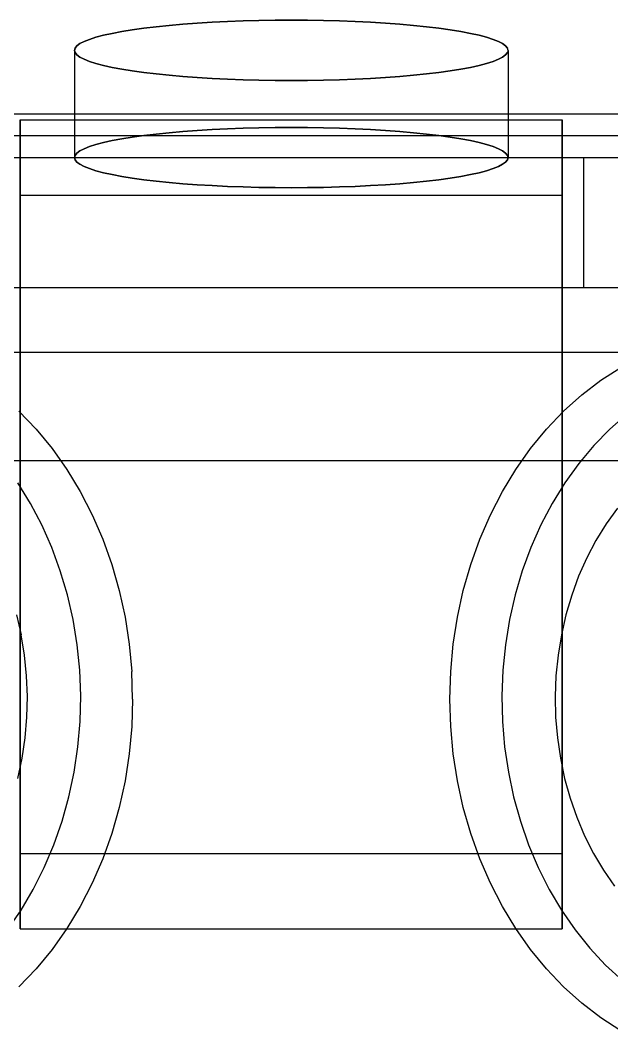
# Model space of a CAD drawing. Header units: millimetres. Extents: x -180 to 1414, y -663 to 972.
# Drawn here: x -12.5 to 14.78, y 739.68 to 786.34 of the extents above; entities that cross this region are included whole.
import ezdxf

# ---------------------------------------------------------------- set-up
doc = ezdxf.new("R2010")
doc.units = ezdxf.units.MM
doc.layers.add('FRONT', color=8, linetype='Continuous')

msp = doc.modelspace()

# ---------------------------------------------------------------- linework, layer by layer
at = {"layer": 'FRONT'}
for p, q in [((-3.653, 786.247), (-4.339, 786.205)), ((-4.339, 786.205), (-3.653, 786.247)), ((-2.948, 786.281), (-3.653, 786.247)), ((-3.653, 786.247), (-2.948, 786.281)), ((-2.225, 786.308), (-2.948, 786.281)), ((-2.948, 786.281), (-2.225, 786.308)), ((-1.49, 786.328), (-2.225, 786.308)), ((-2.225, 786.308), (-1.49, 786.328)), ((-0.747, 786.339), (-1.49, 786.328)), ((-1.49, 786.328), (-0.747, 786.339)), ((0, 786.343), (-0.747, 786.339)), ((-0.747, 786.339), (0, 786.343)), ((0.747, 786.339), (0, 786.343)), ((0, 786.343), (0.747, 786.339)), ((1.49, 786.328), (0.747, 786.339)), ((0.747, 786.339), (1.49, 786.328)), ((2.225, 786.308), (1.49, 786.328)), ((1.49, 786.328), (2.225, 786.308)), ((2.948, 786.281), (2.225, 786.308)), ((2.225, 786.308), (2.948, 786.281)), ((3.653, 786.247), (2.948, 786.281)), ((2.948, 786.281), (3.653, 786.247)), ((4.339, 786.205), (3.653, 786.247)), ((3.653, 786.247), (4.339, 786.205)), ((-7.818, 785.819), (-8.262, 785.735)), ((-8.262, 785.735), (-7.818, 785.819)), ((-7.331, 785.898), (-7.818, 785.819)), ((-7.818, 785.819), (-7.331, 785.898)), ((-6.802, 785.972), (-7.331, 785.898)), ((-7.331, 785.898), (-6.802, 785.972)), ((-6.235, 786.039), (-6.802, 785.972)), ((-6.802, 785.972), (-6.235, 786.039)), ((-5.633, 786.101), (-6.235, 786.039)), ((-6.235, 786.039), (-5.633, 786.101)), ((-5, 786.157), (-5.633, 786.101)), ((-5.633, 786.101), (-5, 786.157)), ((-4.339, 786.205), (-5, 786.157)), ((-5, 786.157), (-4.339, 786.205)), ((5, 786.157), (4.339, 786.205)), ((4.339, 786.205), (5, 786.157)), ((5.633, 786.101), (5, 786.157)), ((5, 786.157), (5.633, 786.101)), ((6.235, 786.039), (5.633, 786.101)), ((5.633, 786.101), (6.235, 786.039)), ((6.802, 785.972), (6.235, 786.039)), ((6.235, 786.039), (6.802, 785.972)), ((7.331, 785.898), (6.802, 785.972)), ((6.802, 785.972), (7.331, 785.898)), ((7.818, 785.819), (7.331, 785.898)), ((7.331, 785.898), (7.818, 785.819)), ((8.262, 785.735), (7.818, 785.819)), ((7.818, 785.819), (8.262, 785.735)), ((-9.556, 785.362), (-9.749, 785.261)), ((-9.749, 785.261), (-9.556, 785.362)), ((-9.309, 785.46), (-9.556, 785.362)), ((-9.556, 785.362), (-9.309, 785.46)), ((-9.01, 785.555), (-9.309, 785.46)), ((-9.309, 785.46), (-9.01, 785.555)), ((-8.66, 785.647), (-9.01, 785.555)), ((-9.01, 785.555), (-8.66, 785.647)), ((-8.262, 785.735), (-8.66, 785.647)), ((-8.66, 785.647), (-8.262, 785.735)), ((8.66, 785.647), (8.262, 785.735)), ((8.262, 785.735), (8.66, 785.647)), ((9.01, 785.555), (8.66, 785.647)), ((8.66, 785.647), (9.01, 785.555)), ((9.309, 785.46), (9.01, 785.555)), ((9.01, 785.555), (9.309, 785.46)), ((9.556, 785.362), (9.309, 785.46)), ((9.309, 785.46), (9.556, 785.362)), ((9.749, 785.261), (9.556, 785.362)), ((9.556, 785.362), (9.749, 785.261)), ((-9.972, 785.055), (-10, 784.951)), ((-10, 784.951), (-9.972, 785.055)), ((-10, 784.951), (-10, 780)), ((-10, 784.951), (-9.972, 784.847)), ((-9.972, 784.847), (-10, 784.951)), ((-10, 784.951), (-10, 780)), ((-9.888, 785.159), (-9.972, 785.055)), ((-9.972, 785.055), (-9.888, 785.159)), ((-9.972, 784.847), (-9.888, 784.744)), ((-9.888, 784.744), (-9.972, 784.847)), ((-9.749, 785.261), (-9.888, 785.159)), ((-9.888, 785.159), (-9.749, 785.261)), ((9.888, 785.159), (9.749, 785.261)), ((9.749, 785.261), (9.888, 785.159)), ((9.972, 785.055), (9.888, 785.159)), ((9.888, 785.159), (9.972, 785.055)), ((9.888, 784.744), (9.972, 784.847)), ((9.972, 784.847), (9.888, 784.744)), ((10, 784.951), (9.972, 785.055)), ((10, 784.951), (9.972, 785.055)), ((10, 784.951), (9.972, 784.847)), ((10, 784.951), (9.972, 784.847)), ((10, 784.951), (10, 780)), ((10, 784.951), (10, 780)), ((-9.888, 784.744), (-9.749, 784.642)), ((-9.749, 784.642), (-9.888, 784.744)), ((-9.749, 784.642), (-9.556, 784.541)), ((-9.556, 784.541), (-9.749, 784.642)), ((-9.556, 784.541), (-9.309, 784.443)), ((-9.309, 784.443), (-9.556, 784.541)), ((-9.309, 784.443), (-9.01, 784.347)), ((-9.01, 784.347), (-9.309, 784.443)), ((-9.01, 784.347), (-8.66, 784.255)), ((-8.66, 784.255), (-9.01, 784.347)), ((8.66, 784.255), (9.01, 784.347)), ((9.01, 784.347), (8.66, 784.255)), ((9.01, 784.347), (9.309, 784.443)), ((9.309, 784.443), (9.01, 784.347)), ((9.309, 784.443), (9.556, 784.541)), ((9.556, 784.541), (9.309, 784.443)), ((9.556, 784.541), (9.749, 784.642)), ((9.749, 784.642), (9.556, 784.541)), ((9.749, 784.642), (9.888, 784.744)), ((9.888, 784.744), (9.749, 784.642)), ((-8.66, 784.255), (-8.262, 784.167)), ((-8.262, 784.167), (-8.66, 784.255)), ((-8.262, 784.167), (-7.818, 784.084)), ((-7.818, 784.084), (-8.262, 784.167)), ((-7.818, 784.084), (-7.331, 784.005)), ((-7.331, 784.005), (-7.818, 784.084)), ((-7.331, 784.005), (-6.802, 783.931)), ((-6.802, 783.931), (-7.331, 784.005)), ((-6.802, 783.931), (-6.235, 783.863)), ((-6.235, 783.863), (-6.802, 783.931)), ((6.235, 783.863), (6.802, 783.931)), ((6.802, 783.931), (6.235, 783.863)), ((6.802, 783.931), (7.331, 784.005)), ((7.331, 784.005), (6.802, 783.931)), ((7.331, 784.005), (7.818, 784.084)), ((7.818, 784.084), (7.331, 784.005)), ((7.818, 784.084), (8.262, 784.167)), ((8.262, 784.167), (7.818, 784.084)), ((8.262, 784.167), (8.66, 784.255)), ((8.66, 784.255), (8.262, 784.167)), ((-6.235, 783.863), (-5.633, 783.801)), ((-5.633, 783.801), (-6.235, 783.863)), ((-5.633, 783.801), (-5, 783.746)), ((-5, 783.746), (-5.633, 783.801)), ((-5, 783.746), (-4.339, 783.697)), ((-4.339, 783.697), (-5, 783.746)), ((-4.339, 783.697), (-3.653, 783.656)), ((-3.653, 783.656), (-4.339, 783.697)), ((-3.653, 783.656), (-2.948, 783.621)), ((-2.948, 783.621), (-3.653, 783.656)), ((-2.948, 783.621), (-2.225, 783.594)), ((-2.225, 783.594), (-2.948, 783.621)), ((-2.225, 783.594), (-1.49, 783.575)), ((-1.49, 783.575), (-2.225, 783.594)), ((-1.49, 783.575), (-0.747, 783.563)), ((-0.747, 783.563), (-1.49, 783.575)), ((-0.747, 783.563), (0, 783.56)), ((0, 783.56), (-0.747, 783.563)), ((0, 783.56), (0.747, 783.563)), ((0.747, 783.563), (0, 783.56)), ((0.747, 783.563), (1.49, 783.575)), ((1.49, 783.575), (0.747, 783.563)), ((1.49, 783.575), (2.225, 783.594)), ((2.225, 783.594), (1.49, 783.575)), ((2.225, 783.594), (2.948, 783.621)), ((2.948, 783.621), (2.225, 783.594)), ((2.948, 783.621), (3.653, 783.656)), ((3.653, 783.656), (2.948, 783.621)), ((3.653, 783.656), (4.339, 783.697)), ((4.339, 783.697), (3.653, 783.656)), ((4.339, 783.697), (5, 783.746)), ((5, 783.746), (4.339, 783.697)), ((5, 783.746), (5.633, 783.801)), ((5.633, 783.801), (5, 783.746)), ((5.633, 783.801), (6.235, 783.863)), ((6.235, 783.863), (5.633, 783.801)), ((-11.326, 782), (-13.45, 782)), ((-12.5, 778.26), (-12.5, 781.74)), ((-12.5, 747.872), (-12.5, 781.74)), ((-12.5, 781.74), (12.5, 781.74)), ((-12.5, 781.74), (-12.5, 747.872)), ((-12.5, 781.74), (-12.5, 778.26)), ((-12.5, 781.74), (12.5, 781.74)), ((-9.137, 782), (-11.326, 782)), ((-6.898, 782), (-9.137, 782)), ((-4.62, 782), (-6.898, 782)), ((-2.317, 782), (-4.62, 782)), ((0, 782), (-2.317, 782)), ((2.317, 782), (0, 782)), ((4.62, 782), (2.317, 782)), ((6.898, 782), (4.62, 782)), ((9.137, 782), (6.898, 782)), ((11.326, 782), (9.137, 782)), ((13.45, 782), (11.326, 782)), ((12.5, 778.26), (12.5, 781.74)), ((12.5, 747.872), (12.5, 781.74)), ((12.5, 781.74), (12.5, 747.872)), ((12.5, 781.74), (12.5, 778.26)), ((15.5, 782), (13.45, 782)), ((-6.235, 781.088), (-6.802, 781.02)), ((-6.802, 781.02), (-6.235, 781.088)), ((-5.633, 781.15), (-6.235, 781.088)), ((-6.235, 781.088), (-5.633, 781.15)), ((-5, 781.205), (-5.633, 781.15)), ((-5.633, 781.15), (-5, 781.205)), ((-4.339, 781.254), (-5, 781.205)), ((-5, 781.205), (-4.339, 781.254)), ((-3.653, 781.296), (-4.339, 781.254)), ((-4.339, 781.254), (-3.653, 781.296)), ((-2.948, 781.33), (-3.653, 781.296)), ((-3.653, 781.296), (-2.948, 781.33)), ((-2.225, 781.357), (-2.948, 781.33)), ((-2.948, 781.33), (-2.225, 781.357)), ((-1.49, 781.376), (-2.225, 781.357)), ((-2.225, 781.357), (-1.49, 781.376)), ((-0.747, 781.388), (-1.49, 781.376)), ((-1.49, 781.376), (-0.747, 781.388)), ((0, 781.392), (-0.747, 781.388)), ((-0.747, 781.388), (0, 781.392)), ((0.747, 781.388), (0, 781.392)), ((0, 781.392), (0.747, 781.388)), ((1.49, 781.376), (0.747, 781.388)), ((0.747, 781.388), (1.49, 781.376)), ((2.225, 781.357), (1.49, 781.376)), ((1.49, 781.376), (2.225, 781.357)), ((2.948, 781.33), (2.225, 781.357)), ((2.225, 781.357), (2.948, 781.33)), ((3.653, 781.296), (2.948, 781.33)), ((2.948, 781.33), (3.653, 781.296)), ((4.339, 781.254), (3.653, 781.296)), ((3.653, 781.296), (4.339, 781.254)), ((5, 781.205), (4.339, 781.254)), ((4.339, 781.254), (5, 781.205)), ((5.633, 781.15), (5, 781.205)), ((5, 781.205), (5.633, 781.15)), ((6.235, 781.088), (5.633, 781.15)), ((5.633, 781.15), (6.235, 781.088)), ((6.802, 781.02), (6.235, 781.088)), ((6.235, 781.088), (6.802, 781.02)), ((-11.326, 781), (-13.45, 781)), ((-9.137, 781), (-11.326, 781)), ((-6.898, 781), (-9.137, 781)), ((-8.66, 780.696), (-9.01, 780.604)), ((-9.01, 780.604), (-8.66, 780.696)), ((-8.262, 780.784), (-8.66, 780.696)), ((-8.66, 780.696), (-8.262, 780.784)), ((-7.818, 780.868), (-8.262, 780.784)), ((-8.262, 780.784), (-7.818, 780.868)), ((-7.331, 780.947), (-7.818, 780.868)), ((-7.818, 780.868), (-7.331, 780.947)), ((-6.802, 781.02), (-7.331, 780.947)), ((-7.331, 780.947), (-6.802, 781.02)), ((-4.62, 781), (-6.898, 781)), ((-2.317, 781), (-4.62, 781)), ((0, 781), (-2.317, 781)), ((2.317, 781), (0, 781)), ((4.62, 781), (2.317, 781)), ((6.898, 781), (4.62, 781)), ((7.331, 780.947), (6.802, 781.02)), ((6.802, 781.02), (7.331, 780.947)), ((9.137, 781), (6.898, 781)), ((7.818, 780.868), (7.331, 780.947)), ((7.331, 780.947), (7.818, 780.868)), ((8.262, 780.784), (7.818, 780.868)), ((7.818, 780.868), (8.262, 780.784)), ((8.66, 780.696), (8.262, 780.784)), ((8.262, 780.784), (8.66, 780.696)), ((9.01, 780.604), (8.66, 780.696)), ((8.66, 780.696), (9.01, 780.604)), ((11.326, 781), (9.137, 781)), ((13.45, 781), (11.326, 781)), ((15.5, 781), (13.45, 781)), ((-9.888, 780.207), (-9.972, 780.104)), ((-9.972, 780.104), (-9.888, 780.207)), ((-9.749, 780.31), (-9.888, 780.207)), ((-9.888, 780.207), (-9.749, 780.31)), ((-9.556, 780.41), (-9.749, 780.31)), ((-9.749, 780.31), (-9.556, 780.41)), ((-9.309, 780.508), (-9.556, 780.41)), ((-9.556, 780.41), (-9.309, 780.508)), ((-9.01, 780.604), (-9.309, 780.508)), ((-9.309, 780.508), (-9.01, 780.604)), ((9.309, 780.508), (9.01, 780.604)), ((9.01, 780.604), (9.309, 780.508)), ((9.556, 780.41), (9.309, 780.508)), ((9.309, 780.508), (9.556, 780.41)), ((9.749, 780.31), (9.556, 780.41)), ((9.556, 780.41), (9.749, 780.31)), ((9.888, 780.207), (9.749, 780.31)), ((9.749, 780.31), (9.888, 780.207)), ((9.972, 780.104), (9.888, 780.207)), ((9.888, 780.207), (9.972, 780.104)), ((-16, 780), (16, 780)), ((-13.5, 780), (13.5, 780)), ((-9.972, 780.104), (-10, 780)), ((-10, 780), (-9.972, 780.104)), ((-10, 780), (-9.972, 779.896)), ((-9.972, 779.896), (-10, 780)), ((-9.972, 779.896), (-9.888, 779.793)), ((-9.888, 779.793), (-9.972, 779.896)), ((-9.888, 779.793), (-9.749, 779.69)), ((-9.749, 779.69), (-9.888, 779.793)), ((-9.749, 779.69), (-9.556, 779.59)), ((-9.556, 779.59), (-9.749, 779.69)), ((9.556, 779.59), (9.749, 779.69)), ((9.749, 779.69), (9.556, 779.59)), ((9.749, 779.69), (9.888, 779.793)), ((9.888, 779.793), (9.749, 779.69)), ((9.888, 779.793), (9.972, 779.896)), ((9.972, 779.896), (9.888, 779.793)), ((9.972, 780.104), (10, 780)), ((10, 780), (9.972, 780.104)), ((10, 780), (9.972, 779.896)), ((9.972, 779.896), (10, 780)), ((13.5, 774), (13.5, 780)), ((-9.556, 779.59), (-9.309, 779.492)), ((-9.309, 779.492), (-9.556, 779.59)), ((-9.309, 779.492), (-9.01, 779.396)), ((-9.01, 779.396), (-9.309, 779.492)), ((-9.01, 779.396), (-8.66, 779.304)), ((-8.66, 779.304), (-9.01, 779.396)), ((-8.66, 779.304), (-8.262, 779.216)), ((-8.262, 779.216), (-8.66, 779.304)), ((-8.262, 779.216), (-7.818, 779.132)), ((-7.818, 779.132), (-8.262, 779.216)), ((7.818, 779.132), (8.262, 779.216)), ((8.262, 779.216), (7.818, 779.132)), ((8.262, 779.216), (8.66, 779.304)), ((8.66, 779.304), (8.262, 779.216)), ((8.66, 779.304), (9.01, 779.396)), ((9.01, 779.396), (8.66, 779.304)), ((9.01, 779.396), (9.309, 779.492)), ((9.309, 779.492), (9.01, 779.396)), ((9.309, 779.492), (9.556, 779.59)), ((9.556, 779.59), (9.309, 779.492)), ((-7.818, 779.132), (-7.331, 779.053)), ((-7.331, 779.053), (-7.818, 779.132)), ((-7.331, 779.053), (-6.802, 778.98)), ((-6.802, 778.98), (-7.331, 779.053)), ((-6.802, 778.98), (-6.235, 778.912)), ((-6.235, 778.912), (-6.802, 778.98)), ((-6.235, 778.912), (-5.633, 778.85)), ((-5.633, 778.85), (-6.235, 778.912)), ((-5.633, 778.85), (-5, 778.795)), ((-5, 778.795), (-5.633, 778.85)), ((-5, 778.795), (-4.339, 778.746)), ((-4.339, 778.746), (-5, 778.795)), ((4.339, 778.746), (5, 778.795)), ((5, 778.795), (4.339, 778.746)), ((5, 778.795), (5.633, 778.85)), ((5.633, 778.85), (5, 778.795)), ((5.633, 778.85), (6.235, 778.912)), ((6.235, 778.912), (5.633, 778.85)), ((6.235, 778.912), (6.802, 778.98)), ((6.802, 778.98), (6.235, 778.912)), ((6.802, 778.98), (7.331, 779.053)), ((7.331, 779.053), (6.802, 778.98)), ((7.331, 779.053), (7.818, 779.132)), ((7.818, 779.132), (7.331, 779.053)), ((-4.339, 778.746), (-3.653, 778.704)), ((-3.653, 778.704), (-4.339, 778.746)), ((-3.653, 778.704), (-2.948, 778.67)), ((-2.948, 778.67), (-3.653, 778.704)), ((-2.948, 778.67), (-2.225, 778.643)), ((-2.225, 778.643), (-2.948, 778.67)), ((-2.225, 778.643), (-1.49, 778.624)), ((-1.49, 778.624), (-2.225, 778.643)), ((-1.49, 778.624), (-0.747, 778.612)), ((-0.747, 778.612), (-1.49, 778.624)), ((-0.747, 778.612), (0, 778.608)), ((0, 778.608), (-0.747, 778.612)), ((0, 778.608), (0.747, 778.612)), ((0.747, 778.612), (0, 778.608)), ((0.747, 778.612), (1.49, 778.624)), ((1.49, 778.624), (0.747, 778.612)), ((1.49, 778.624), (2.225, 778.643)), ((2.225, 778.643), (1.49, 778.624)), ((2.225, 778.643), (2.948, 778.67)), ((2.948, 778.67), (2.225, 778.643)), ((2.948, 778.67), (3.653, 778.704)), ((3.653, 778.704), (2.948, 778.67)), ((3.653, 778.704), (4.339, 778.746)), ((4.339, 778.746), (3.653, 778.704)), ((-12.5, 778.26), (-12.5, 744.393)), ((-12.5, 778.26), (12.5, 778.26)), ((-12.5, 744.393), (-12.5, 778.26)), ((-12.5, 778.26), (12.5, 778.26)), ((12.5, 778.26), (12.5, 744.393)), ((12.5, 744.393), (12.5, 778.26)), ((-16, 774), (16, 774)), ((-13.5, 774), (13.5, 774)), ((-7.847, 771), (-15.649, 771)), ((-7.025, 771), (-14.01, 771)), ((0, 771), (-7.847, 771)), ((0, 771), (-7.025, 771)), ((7.847, 771), (0, 771)), ((7.025, 771), (0, 771)), ((14.01, 771), (7.025, 771)), ((15.649, 771), (7.847, 771)), ((20.917, 771), (14.01, 771)), ((14.279, 769.722), (15.2, 770.316)), ((13.397, 769.046), (14.279, 769.722)), ((12.559, 768.291), (13.397, 769.046)), ((-12.559, 768.291), (-11.77, 767.462)), ((11.77, 767.462), (12.559, 768.291)), ((15.475, 768.157), (14.689, 767.464)), ((-11.77, 767.462), (-11.034, 766.563)), ((11.034, 766.563), (11.77, 767.462)), ((14.689, 767.464), (13.949, 766.7)), ((13.949, 766.7), (13.257, 765.871)), ((-11.034, 766.563), (-10.354, 765.599)), ((10.354, 765.599), (11.034, 766.563)), ((-7.847, 766), (-15.649, 766)), ((-7.025, 766), (-14.01, 766)), ((0, 766), (-7.847, 766)), ((0, 766), (-7.025, 766)), ((7.847, 766), (0, 766)), ((7.025, 766), (0, 766)), ((14.01, 766), (7.025, 766)), ((15.649, 766), (7.847, 766)), ((13.257, 765.871), (12.618, 764.982)), ((20.917, 766), (14.01, 766)), ((-10.354, 765.599), (-9.736, 764.576)), ((9.736, 764.576), (10.354, 765.599)), ((-12.035, 764.036), (-12.618, 764.982)), ((12.618, 764.982), (12.035, 764.036)), ((-9.736, 764.576), (-9.182, 763.5)), ((9.182, 763.5), (9.736, 764.576)), ((-11.511, 763.04), (-12.035, 764.036)), ((12.035, 764.036), (11.511, 763.04)), ((-9.182, 763.5), (-8.695, 762.376)), ((8.695, 762.376), (9.182, 763.5)), ((15.042, 763.81), (14.525, 763.089)), ((-11.05, 761.999), (-11.511, 763.04)), ((11.511, 763.04), (11.05, 761.999)), ((14.525, 763.089), (14.052, 762.323)), ((-10.654, 760.919), (-11.05, 761.999)), ((-8.695, 762.376), (-8.279, 761.211)), ((8.279, 761.211), (8.695, 762.376)), ((11.05, 761.999), (10.654, 760.919)), ((14.052, 762.323), (13.628, 761.516)), ((13.628, 761.516), (13.254, 760.672)), ((-8.279, 761.211), (-7.935, 760.011)), ((7.935, 760.011), (8.279, 761.211)), ((-10.326, 759.806), (-10.654, 760.919)), ((10.654, 760.919), (10.326, 759.806)), ((13.254, 760.672), (12.934, 759.797)), ((-10.066, 758.666), (-10.326, 759.806)), ((-7.935, 760.011), (-7.665, 758.783)), ((7.665, 758.783), (7.935, 760.011)), ((10.326, 759.806), (10.066, 758.666)), ((12.934, 759.797), (12.667, 758.895)), ((-12.667, 758.895), (-12.457, 757.971)), ((-7.665, 758.783), (-7.472, 757.534)), ((7.472, 757.534), (7.665, 758.783)), ((12.667, 758.895), (12.457, 757.971)), ((-9.877, 757.505), (-10.066, 758.666)), ((10.066, 758.666), (9.877, 757.505)), ((-12.303, 757.03), (-12.457, 757.971)), ((12.457, 757.971), (12.303, 757.03)), ((-9.759, 756.33), (-9.877, 757.505)), ((-7.472, 757.534), (-7.355, 756.27)), ((7.355, 756.27), (7.472, 757.534)), ((9.877, 757.505), (9.759, 756.33)), ((-12.208, 756.078), (-12.303, 757.03)), ((12.303, 757.03), (12.208, 756.078)), ((-12.171, 755.12), (-12.208, 756.078)), ((-9.714, 755.148), (-9.759, 756.33)), ((-7.316, 755), (-7.355, 756.27)), ((7.316, 755), (7.355, 756.27)), ((9.759, 756.33), (9.714, 755.148)), ((12.208, 756.078), (12.171, 755.12)), ((-12.193, 754.161), (-12.171, 755.12)), ((-9.741, 753.965), (-9.714, 755.148)), ((-7.316, 755), (-7.355, 753.73)), ((7.355, 753.73), (7.316, 755)), ((9.714, 755.148), (9.741, 753.965)), ((12.171, 755.12), (12.193, 754.161)), ((-12.274, 753.208), (-12.193, 754.161)), ((12.193, 754.161), (12.274, 753.208)), ((-9.841, 752.788), (-9.741, 753.965)), ((-7.355, 753.73), (-7.472, 752.466)), ((7.472, 752.466), (7.355, 753.73)), ((9.741, 753.965), (9.841, 752.788)), ((-12.413, 752.264), (-12.274, 753.208)), ((12.274, 753.208), (12.413, 752.264)), ((-10.012, 751.624), (-9.841, 752.788)), ((9.841, 752.788), (10.012, 751.624)), ((-12.609, 751.335), (-12.413, 752.264)), ((-7.472, 752.466), (-7.665, 751.217)), ((7.665, 751.217), (7.472, 752.466)), ((12.413, 752.264), (12.609, 751.335)), ((-10.254, 750.478), (-10.012, 751.624)), ((10.012, 751.624), (10.254, 750.478)), ((12.609, 751.335), (12.862, 750.427)), ((-7.665, 751.217), (-7.935, 749.989)), ((7.935, 749.989), (7.665, 751.217)), ((-10.566, 749.357), (-10.254, 750.478)), ((10.254, 750.478), (10.566, 749.357)), ((12.862, 750.427), (13.169, 749.544)), ((-7.935, 749.989), (-8.279, 748.789)), ((8.279, 748.789), (7.935, 749.989)), ((-10.945, 748.268), (-10.566, 749.357)), ((10.566, 749.357), (10.945, 748.268)), ((13.169, 749.544), (13.53, 748.692)), ((-8.279, 748.789), (-8.695, 747.624)), ((8.695, 747.624), (8.279, 748.789)), ((13.53, 748.692), (13.941, 747.876)), ((-11.39, 747.217), (-10.945, 748.268)), ((10.945, 748.268), (11.39, 747.217)), ((-12.5, 747.872), (-12.5, 744.393)), ((-12.5, 747.872), (12.5, 747.872)), ((-12.5, 744.393), (-12.5, 747.872)), ((-12.5, 747.872), (12.5, 747.872)), ((-8.695, 747.624), (-9.182, 746.5)), ((9.182, 746.5), (8.695, 747.624)), ((12.5, 744.393), (12.5, 747.872)), ((12.5, 747.872), (12.5, 744.393)), ((13.941, 747.876), (14.402, 747.099)), ((-11.898, 746.209), (-11.39, 747.217)), ((11.39, 747.217), (11.898, 746.209)), ((14.402, 747.099), (14.909, 746.366)), ((-12.466, 745.25), (-11.898, 746.209)), ((-9.182, 746.5), (-9.736, 745.424)), ((9.736, 745.424), (9.182, 746.5)), ((11.898, 746.209), (12.466, 745.25)), ((-13.092, 744.346), (-12.466, 745.25)), ((-9.736, 745.424), (-10.354, 744.401)), ((10.354, 744.401), (9.736, 745.424)), ((12.466, 745.25), (13.092, 744.346)), ((-12.5, 744.393), (12.5, 744.393)), ((-12.5, 744.393), (12.5, 744.393)), ((-10.354, 744.401), (-11.034, 743.437)), ((11.034, 743.437), (10.354, 744.401)), ((13.092, 744.346), (13.771, 743.502)), ((-11.034, 743.437), (-11.77, 742.538)), ((11.77, 742.538), (11.034, 743.437)), ((13.771, 743.502), (14.499, 742.721)), ((-11.77, 742.538), (-12.559, 741.709)), ((12.559, 741.709), (11.77, 742.538)), ((14.499, 742.721), (15.274, 742.01)), ((13.397, 740.954), (12.559, 741.709)), ((14.279, 740.278), (13.397, 740.954)), ((15.2, 739.684), (14.279, 740.278))]:
    msp.add_line(p, q, dxfattribs=at)

doc.saveas('drawing.dxf')
